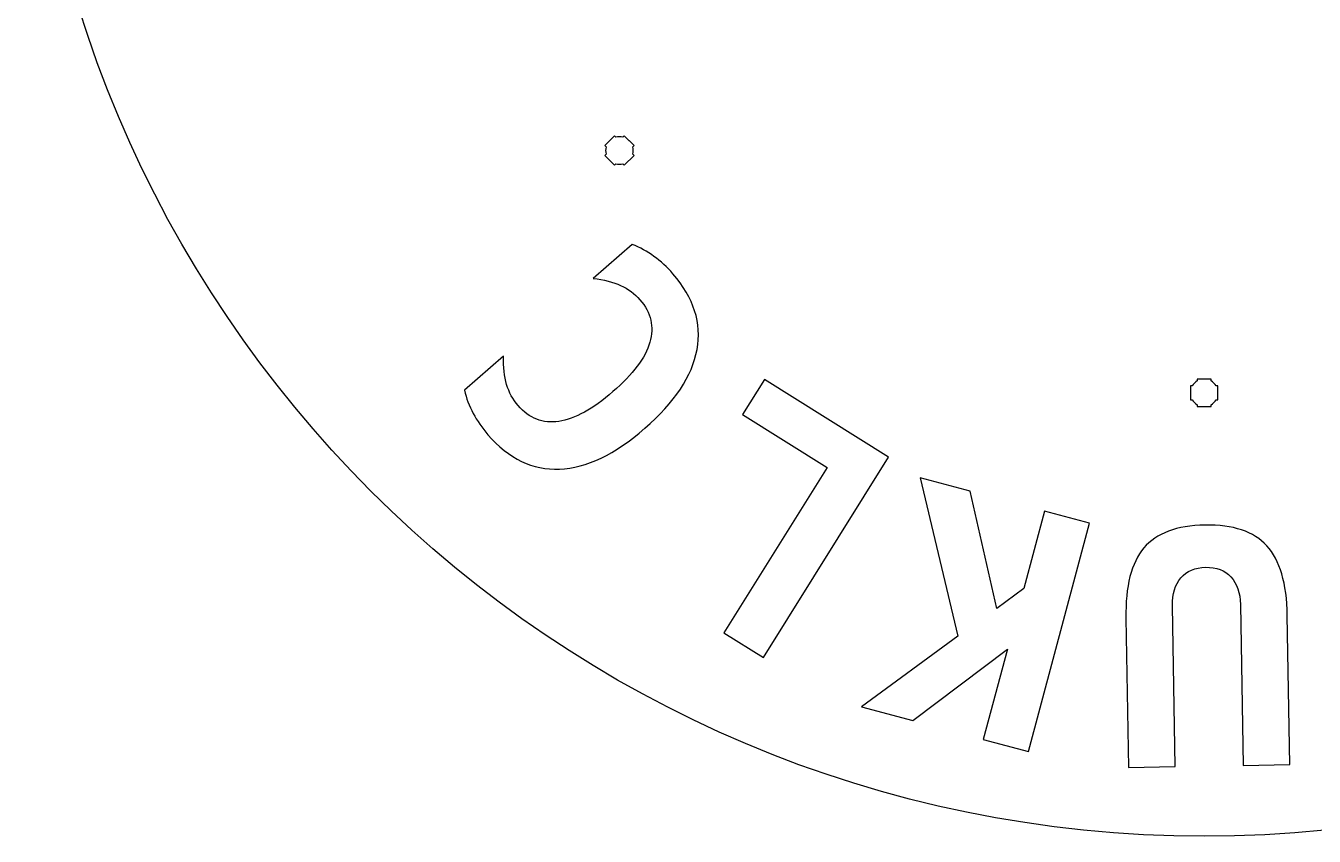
# Model space of a CAD drawing. Extents: x -592 to 382, y -405 to 108.
# Drawn here: x -131.5 to 149, y -405 to -228.6 of the extents above; entities that cross this region are included whole.
import ezdxf

# ---------------------------------------------------------------- set-up
doc = ezdxf.new("R2010")
doc.units = 0
doc.header["$MEASUREMENT"] = 0
doc.layers.add('LAYER_1', color=7, linetype='CONTINUOUS')

msp = doc.modelspace()

# ---------------------------------------------------------------- linework, layer by layer
at = {"layer": 'LAYER_1'}
msp.add_ellipse((125.0001, -148.4999), major_axis=(0, 256.5), ratio=1, dxfattribs=at)
for points in [[(-1.2184, -258.9612), (-1.2184, -258.9612), (-1.5027, -258.6769), (-1.5027, -258.6769), (-1.5027, -258.6769), (-2.0107, -258.8126), (-2.5474, -258.8124), (-3.0554, -258.6768), (-3.0554, -258.6768), (-3.0554, -258.6768), (-3.3398, -258.9612), (-3.3398, -258.9612), (-3.3398, -258.9612), (-3.3398, -258.9612), (-5.4611, -256.8399), (-5.4611, -256.8399), (-5.4611, -256.8399), (-5.4611, -256.8399), (-5.1769, -256.5557), (-5.1769, -256.5557), (-5.1769, -256.5557), (-5.3127, -256.0476), (-5.3129, -255.5106), (-5.1774, -255.0022), (-5.1774, -255.0022), (-5.1774, -255.0022), (-5.4611, -254.7186), (-5.4611, -254.7186), (-5.4611, -254.7186), (-5.4611, -254.7186), (-4.4328, -253.6903), (-4.4328, -253.6903), (-4.4328, -253.6903), (-4.4328, -253.6903), (-4.4003, -253.657), (-4.4003, -253.657), (-4.4003, -253.657), (-4.4003, -253.657), (-4.3671, -253.6246), (-4.3671, -253.6246), (-4.3671, -253.6246), (-4.3671, -253.6246), (-3.3398, -252.5972), (-3.3398, -252.5972), (-3.3398, -252.5972), (-3.3398, -252.5972), (-3.0564, -252.8806), (-3.0564, -252.8806), (-3.0564, -252.8806), (-2.5479, -252.7447), (-2.0104, -252.7446), (-1.5017, -252.8805), (-1.5017, -252.8805), (-1.5017, -252.8805), (-1.2184, -252.5972), (-1.2184, -252.5972), (-1.2184, -252.5972), (-1.2184, -252.5972), (-0.2053, -253.6104), (-0.2053, -253.6104), (-0.2053, -253.6104), (-0.2053, -253.6104), (-0.1576, -253.657), (-0.1576, -253.657), (-0.1576, -253.657), (-0.1576, -253.657), (-0.1109, -253.7048), (-0.1109, -253.7048), (-0.1109, -253.7048), (-0.1109, -253.7048), (0.9029, -254.7186), (0.9029, -254.7186), (0.9029, -254.7186), (0.9029, -254.7186), (0.6193, -255.0021), (0.6193, -255.0021), (0.6193, -255.0021), (0.755, -255.5105), (0.7549, -256.0477), (0.619, -256.556), (0.619, -256.556), (0.619, -256.556), (0.9029, -256.8399), (0.9029, -256.8399), (0.9029, -256.8399), (0.9029, -256.8399), (-1.2184, -258.9612), (-1.2184, -258.9612)], [(121.9999, -306.9991), (121.9999, -306.9991), (122.4019, -306.9991), (122.4019, -306.9991), (122.4019, -306.9991), (122.6652, -306.5439), (123.0448, -306.1646), (123.4999, -305.9013), (123.4999, -305.9013), (123.4999, -305.9013), (123.4999, -305.4991), (123.4999, -305.4991), (123.4999, -305.4991), (123.4999, -305.4991), (126.4999, -305.4991), (126.4999, -305.4991), (126.4999, -305.4991), (126.4999, -305.4991), (126.4999, -305.901), (126.4999, -305.901), (126.4999, -305.901), (126.9552, -306.1643), (127.3351, -306.5438), (127.5987, -306.9991), (127.5987, -306.9991), (127.5987, -306.9991), (127.9999, -306.9991), (127.9999, -306.9991), (127.9999, -306.9991), (127.9999, -306.9991), (127.9999, -308.4533), (127.9999, -308.4533), (127.9999, -308.4533), (127.9999, -308.4533), (128.0005, -308.4998), (128.0005, -308.4998), (128.0005, -308.4998), (128.0005, -308.4998), (127.9999, -308.5462), (127.9999, -308.5462), (127.9999, -308.5462), (127.9999, -308.5462), (127.9999, -309.9991), (127.9999, -309.9991), (127.9999, -309.9991), (127.9999, -309.9991), (127.5992, -309.9991), (127.5992, -309.9991), (127.5992, -309.9991), (127.3357, -310.4548), (126.9557, -310.8349), (126.4999, -311.0985), (126.4999, -311.0985), (126.4999, -311.0985), (126.4999, -311.4991), (126.4999, -311.4991), (126.4999, -311.4991), (126.4999, -311.4991), (125.0671, -311.4991), (125.0671, -311.4991), (125.0671, -311.4991), (125.0671, -311.4991), (125.0004, -311.4999), (125.0004, -311.4999), (125.0004, -311.4999), (125.0004, -311.4999), (124.9336, -311.4991), (124.9336, -311.4991), (124.9336, -311.4991), (124.9336, -311.4991), (123.4999, -311.4991), (123.4999, -311.4991), (123.4999, -311.4991), (123.4999, -311.4991), (123.4999, -311.0981), (123.4999, -311.0981), (123.4999, -311.0981), (123.0445, -310.8345), (122.6647, -310.4546), (122.4014, -309.9991), (122.4014, -309.9991), (122.4014, -309.9991), (121.9999, -309.9991), (121.9999, -309.9991), (121.9999, -309.9991), (121.9999, -309.9991), (121.9999, -306.9991), (121.9999, -306.9991)]]:
    msp.add_open_spline(points, degree=3, knots=[0, 0, 0, 0, 0.04545455, 0.04545455, 0.04545455, 0.04545455, 0.09090909, 0.09090909, 0.09090909, 0.09090909, 0.13636364, 0.13636364, 0.13636364, 0.13636364, 0.18181818, 0.18181818, 0.18181818, 0.18181818, 0.22727273, 0.22727273, 0.22727273, 0.22727273, 0.27272727, 0.27272727, 0.27272727, 0.27272727, 0.31818182, 0.31818182, 0.31818182, 0.31818182, 0.36363636, 0.36363636, 0.36363636, 0.36363636, 0.40909091, 0.40909091, 0.40909091, 0.40909091, 0.45454545, 0.45454545, 0.45454545, 0.45454545, 0.5, 0.5, 0.5, 0.5, 0.54545455, 0.54545455, 0.54545455, 0.54545455, 0.59090909, 0.59090909, 0.59090909, 0.59090909, 0.63636364, 0.63636364, 0.63636364, 0.63636364, 0.68181818, 0.68181818, 0.68181818, 0.68181818, 0.72727273, 0.72727273, 0.72727273, 0.72727273, 0.77272727, 0.77272727, 0.77272727, 0.77272727, 0.81818182, 0.81818182, 0.81818182, 0.81818182, 0.86363636, 0.86363636, 0.86363636, 0.86363636, 0.90909091, 0.90909091, 0.90909091, 0.90909091, 0.95454545, 0.95454545, 0.95454545, 0.95454545, 1, 1, 1, 1], dxfattribs=at)
at = {"layer": 'LAYER_1', "color": 5}
for points, knots in [([(0.5146, -276.2064), (2.1927, -276.8822), (3.7663, -277.7424), (5.2418, -278.8125), (5.2418, -278.8125), (6.7097, -279.8737), (8.0884, -281.1371), (9.369, -282.6103), (9.369, -282.6103), (13.9207, -287.8464), (15.6784, -293.3456), (14.6177, -299.0979), (14.6177, -299.0979), (13.5646, -304.859), (9.7817, -310.5626), (3.2586, -316.2329), (3.2586, -316.2329), (-3.2732, -321.911), (-9.4567, -324.8711), (-15.3083, -325.1121), (-15.3083, -325.1121), (-21.1522, -325.3619), (-26.3532, -322.8561), (-30.905, -317.6199), (-30.905, -317.6199), (-32.1856, -316.1467), (-33.2524, -314.5967), (-34.1145, -312.9778), (-34.1145, -312.9778), (-34.9843, -311.3499), (-35.6094, -309.6808), (-36.0142, -307.9604), (-36.0142, -307.9604), (-36.0142, -307.9604), (-27.4855, -300.5465), (-27.4855, -300.5465), (-27.4855, -300.5465), (-27.5596, -302.9169), (-27.3284, -304.9752), (-26.8241, -306.7026), (-26.8241, -306.7026), (-26.3031, -308.431), (-25.4762, -309.9559), (-24.3266, -311.2783), (-24.3266, -311.2783), (-21.8888, -314.0827), (-18.9267, -315.2318), (-15.4571, -314.7242), (-15.4571, -314.7242), (-11.9874, -314.2166), (-8.0611, -312.0656), (-3.677, -308.2545), (-3.677, -308.2545), (0.6983, -304.4511), (3.366, -300.87), (4.3515, -297.5048), (4.3515, -297.5048), (5.3371, -294.1396), (4.6114, -291.0464), (2.1736, -288.242), (2.1736, -288.242), (1.024, -286.9196), (-0.3708, -285.8885), (-2.01, -285.1321), (-2.01, -285.1321), (-3.6504, -284.3922), (-5.6565, -283.8768), (-8.0141, -283.6203), (-8.0141, -283.6203), (-8.0141, -283.6203), (0.5146, -276.2064), (0.5146, -276.2064)], [0, 0, 0, 0, 0.05555556, 0.05555556, 0.05555556, 0.05555556, 0.11111111, 0.11111111, 0.11111111, 0.11111111, 0.16666667, 0.16666667, 0.16666667, 0.16666667, 0.22222222, 0.22222222, 0.22222222, 0.22222222, 0.27777778, 0.27777778, 0.27777778, 0.27777778, 0.33333333, 0.33333333, 0.33333333, 0.33333333, 0.38888889, 0.38888889, 0.38888889, 0.38888889, 0.44444444, 0.44444444, 0.44444444, 0.44444444, 0.5, 0.5, 0.5, 0.5, 0.55555556, 0.55555556, 0.55555556, 0.55555556, 0.61111111, 0.61111111, 0.61111111, 0.61111111, 0.66666667, 0.66666667, 0.66666667, 0.66666667, 0.72222222, 0.72222222, 0.72222222, 0.72222222, 0.77777778, 0.77777778, 0.77777778, 0.77777778, 0.83333333, 0.83333333, 0.83333333, 0.83333333, 0.88888889, 0.88888889, 0.88888889, 0.88888889, 0.94444444, 0.94444444, 0.94444444, 0.94444444, 1, 1, 1, 1]), ([(56.3237, -322.5176), (56.3237, -322.5176), (29.0673, -366.137), (29.0673, -366.137), (29.0673, -366.137), (29.0673, -366.137), (20.4512, -360.753), (20.4512, -360.753), (20.4512, -360.753), (20.4512, -360.753), (42.9592, -324.7327), (42.9592, -324.7327), (42.9592, -324.7327), (42.9592, -324.7327), (24.5202, -313.2108), (24.5202, -313.2108), (24.5202, -313.2108), (24.5202, -313.2108), (29.2686, -305.6117), (29.2686, -305.6117), (29.2686, -305.6117), (29.2686, -305.6117), (56.3237, -322.5176), (56.3237, -322.5176)], [0, 0, 0, 0, 0.16666667, 0.16666667, 0.16666667, 0.16666667, 0.33333333, 0.33333333, 0.33333333, 0.33333333, 0.5, 0.5, 0.5, 0.5, 0.66666667, 0.66666667, 0.66666667, 0.66666667, 0.83333333, 0.83333333, 0.83333333, 0.83333333, 1, 1, 1, 1]), ([(86.7507, -386.5516), (86.7507, -386.5516), (76.9369, -383.922), (76.9369, -383.922), (76.9369, -383.922), (76.9369, -383.922), (82.1961, -364.2944), (82.1961, -364.2944), (82.1961, -364.2944), (82.1961, -364.2944), (61.5573, -379.801), (61.5573, -379.801), (61.5573, -379.801), (61.5573, -379.801), (50.4487, -376.8245), (50.4487, -376.8245), (50.4487, -376.8245), (50.4487, -376.8245), (71.3674, -361.4537), (71.3674, -361.4537), (71.3674, -361.4537), (71.3674, -361.4537), (63.1931, -326.9899), (63.1931, -326.9899), (63.1931, -326.9899), (63.1931, -326.9899), (74.1086, -329.9147), (74.1086, -329.9147), (74.1086, -329.9147), (74.1086, -329.9147), (79.8948, -355.4359), (79.8948, -355.4359), (79.8948, -355.4359), (79.8948, -355.4359), (85.7387, -351.073), (85.7387, -351.073), (85.7387, -351.073), (85.7387, -351.073), (90.2492, -334.2396), (90.2492, -334.2396), (90.2492, -334.2396), (90.2492, -334.2396), (100.063, -336.8692), (100.063, -336.8692), (100.063, -336.8692), (100.063, -336.8692), (86.7507, -386.5516), (86.7507, -386.5516)], [0, 0, 0, 0, 0.08333333, 0.08333333, 0.08333333, 0.08333333, 0.16666667, 0.16666667, 0.16666667, 0.16666667, 0.25, 0.25, 0.25, 0.25, 0.33333333, 0.33333333, 0.33333333, 0.33333333, 0.41666667, 0.41666667, 0.41666667, 0.41666667, 0.5, 0.5, 0.5, 0.5, 0.58333333, 0.58333333, 0.58333333, 0.58333333, 0.66666667, 0.66666667, 0.66666667, 0.66666667, 0.75, 0.75, 0.75, 0.75, 0.83333333, 0.83333333, 0.83333333, 0.83333333, 0.91666667, 0.91666667, 0.91666667, 0.91666667, 1, 1, 1, 1]), ([(143.1082, -356.9535), (143.1082, -356.9535), (143.6746, -389.4041), (143.6746, -389.4041), (143.6746, -389.4041), (143.6746, -389.4041), (133.5162, -389.5814), (133.5162, -389.5814), (133.5162, -389.5814), (133.5162, -389.5814), (132.9052, -354.5794), (132.9052, -354.5794), (132.9052, -354.5794), (132.8603, -352.0045), (132.1667, -350.0055), (130.8362, -348.5703), (130.8362, -348.5703), (129.5057, -347.1352), (127.6705, -346.4381), (125.3543, -346.4785), (125.3543, -346.4785), (123.038, -346.5189), (121.2284, -347.2797), (119.9488, -348.7604), (119.9488, -348.7604), (118.6691, -350.2411), (118.0458, -352.2631), (118.0908, -354.838), (118.0908, -354.838), (118.0908, -354.838), (118.7017, -389.84), (118.7017, -389.84), (118.7017, -389.84), (118.7017, -389.84), (108.5433, -390.0173), (108.5433, -390.0173), (108.5433, -390.0173), (108.5433, -390.0173), (107.9768, -357.5668), (107.9768, -357.5668), (107.9768, -357.5668), (107.8549, -350.5828), (109.1539, -345.4911), (111.8732, -342.2681), (111.8732, -342.2681), (114.6045, -339.0568), (119.0446, -337.3915), (125.1938, -337.2842), (125.1938, -337.2842), (131.3195, -337.1773), (135.815, -338.6865), (138.6568, -341.8006), (138.6568, -341.8006), (141.4986, -344.9265), (142.9863, -349.9696), (143.1082, -356.9535)], [0, 0, 0, 0, 0.07142857, 0.07142857, 0.07142857, 0.07142857, 0.14285714, 0.14285714, 0.14285714, 0.14285714, 0.21428571, 0.21428571, 0.21428571, 0.21428571, 0.28571429, 0.28571429, 0.28571429, 0.28571429, 0.35714286, 0.35714286, 0.35714286, 0.35714286, 0.42857143, 0.42857143, 0.42857143, 0.42857143, 0.5, 0.5, 0.5, 0.5, 0.57142857, 0.57142857, 0.57142857, 0.57142857, 0.64285714, 0.64285714, 0.64285714, 0.64285714, 0.71428571, 0.71428571, 0.71428571, 0.71428571, 0.78571429, 0.78571429, 0.78571429, 0.78571429, 0.85714286, 0.85714286, 0.85714286, 0.85714286, 0.92857143, 0.92857143, 0.92857143, 0.92857143, 1, 1, 1, 1])]:
    msp.add_open_spline(points, degree=3, knots=knots, dxfattribs=at)

doc.saveas('drawing.dxf')
